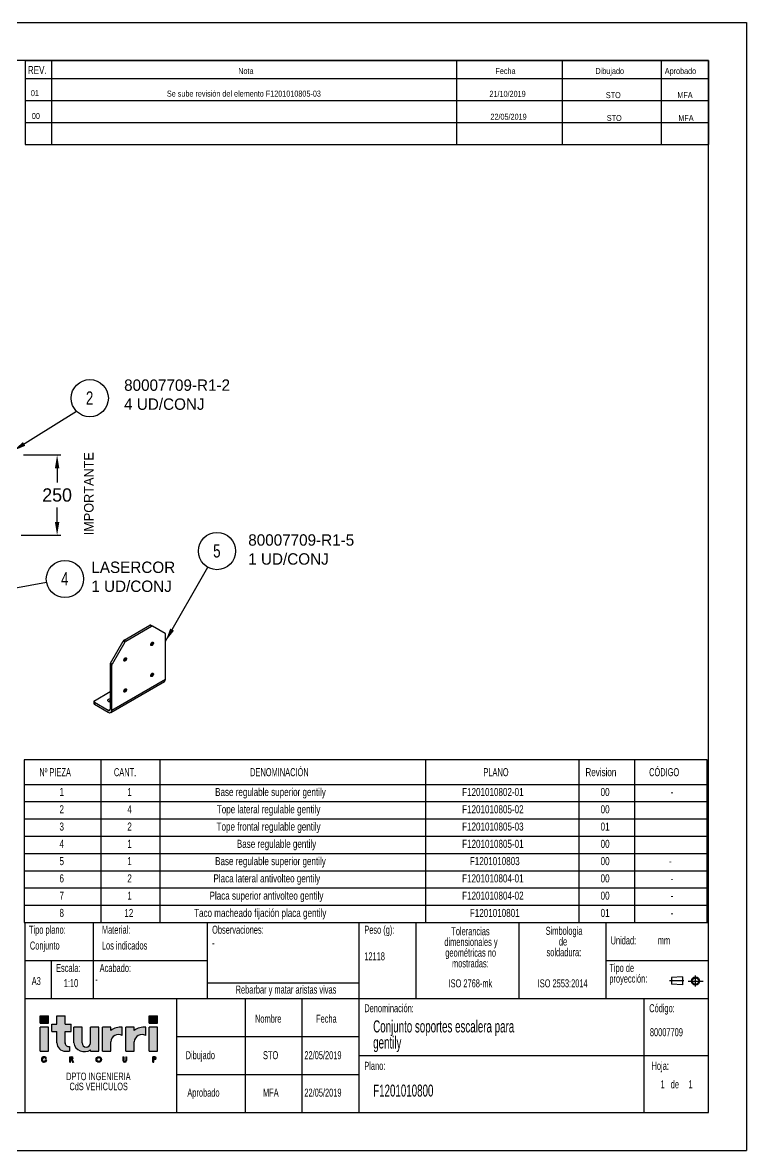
# Model space of a CAD drawing. Extents: x 0 to 4200, y 0 to 2970.
# Drawn here: x 2294 to 4200, y 0 to 2970 of the extents above; entities that cross this region are included whole.
import ezdxf

# ---------------------------------------------------------------- set-up
doc = ezdxf.new("R2010")
doc.units = 0
doc.header["$LTSCALE"] = 10
doc.header["$PDSIZE"] = -1
doc.linetypes.add('CENTERX2', pattern=[20.319999999999997, 12.7, -2.54, 2.54, -2.54])
doc.layers.get('0').update_dxf_attribs({"linetype": 'CONTINUOUS'})
doc.layers.get('Defpoints').update_dxf_attribs({"linetype": 'CONTINUOUS'})
doc.layers.add('FORMATO', color=7, linetype='CONTINUOUS')
doc.layers.add('SLD-0', color=179, linetype='CONTINUOUS')
doc.styles.add('SLDTEXTSTYLE0', font='TXT', dxfattribs={"width": 0.605})
doc.styles.add('SLDTEXTSTYLE1', font='TXT', dxfattribs={"width": 0.75})
doc.dimstyles.new('ISO-25', dxfattribs={"dimtxt": 2.5, "dimasz": 2.5, "dimexe": 1.25, "dimexo": 0.625, "dimtad": 1, "dimdsep": 46, "dimtxsty": 'Standard', "dimcen": 2.5, "dimadec": 0, "dimazin": 0, "dimtfac": 1, "dimtmove": 0, "dimatfit": 3, "dimfxl": 0, "dimarcsym": 0})
doc.dimstyles.new('SLDDIMSTYLE0', dxfattribs={"dimtxt": 0.18, "dimasz": 35, "dimexe": 0, "dimexo": 0.0625, "dimgap": 0, "dimtad": 0, "dimtih": 1, "dimtoh": 1, "dimdec": 0, "dimrnd": 1e-09, "dimzin": 0, "dimdsep": 46, "dimtxsty": 'Standard', "dimsah": 1, "dimcen": 0.09, "dimadec": 0, "dimazin": 0, "dimtfac": 35, "dimtdec": 0, "dimtofl": 0, "dimtmove": 0, "dimatfit": 3, "dimfxl": 0, "dimtolj": 1, "dimtzin": 0, "dimarcsym": 0})

# ---------------------------------------------------------------- blocks, each defined once
blk = doc.blocks.new('SW_NOTE_0')
at = {"color": 0, "linetype": 'Continuous', "char_height": 13.22916666666667, "attachment_point": 2, "style": 'SLDTEXTSTYLE0'}
for s, insert in [('DPTO INGENIERIA', (78.34147135416667, 17.05329197406662)), ('CdS VEHICULOS', (78.79315238445997, -0.5855967016528754))]:
    blk.add_mtext(s, dxfattribs=dict(at, insert=insert))
blk = doc.blocks.new('BLOQUE1')
at = {"linetype": 'Continuous'}
for points in [[(0, 126.4478699286279), (14.70029487472491, 126.4478699286279), (14.70029487472491, 139.3106279440076), (0, 139.3106279440076)], [(190.9757491508031, 126.4478699286279), (205.6760440254594, 126.4478699286279), (205.6760440254594, 139.3106279440076), (190.9757491508031, 139.3106279440076)], [(0, 119.097722491284), (0, 76.83437472650866), (14.70029487479541, 76.83437472650866), (14.70029487479541, 119.097722491284)], [(190.9757491508031, 119.097722491284), (190.9757491508031, 76.83437472650866), (205.6760440255286, 76.83437472650866), (205.6760440255286, 119.097722491284)]]:
    blk.add_hatch(color=7, dxfattribs=at).paths.add_polyline_path(points, flags=0)
h = blk.add_hatch(color=7, dxfattribs=at)
edge = h.paths.add_edge_path(flags=0)
edge.add_line((29.40058974939245, 111.7475750539494), (29.40058974939245, 91.53466960122566))
edge.add_arc((44.1008846240983, 91.53466960121372), 14.70029487470594, 179.9999999999535, 270.0000000000304)
edge.add_line((44.10088462410589, 76.83437472650769), (51.45103206133187, 76.83437472650769))
edge.add_line((51.45103206133187, 76.83437472650769), (51.45103206133113, 85.18336470700856))
edge.add_arc((50.00108756285648, 90.93408292521889), 5.930691281285276, 185.8121672813475, 284.1511960427799, ccw=False)
edge.add_arc((50.00108756285648, 90.93408292521889), 5.930691281285276, 174.1878327174648, 185.8121672813475, ccw=False)
edge.add_line((44.10088462411754, 91.53466960140274), (44.10088462411754, 111.7475750539494))
edge.add_line((44.10088462411754, 111.7475750539494), (54.53823695100224, 111.7475750539494))
edge.add_line((54.53823695100224, 111.7475750539494), (54.53823695100224, 124.6103330693285))
edge.add_line((54.53823695100224, 124.6103330693285), (44.10088462411754, 124.6103330693285))
edge.add_line((44.10088462411754, 124.6103330693285), (44.10088462411754, 139.3106279440193))
edge.add_line((44.10088462411754, 139.3106279440193), (29.40058974939245, 139.3106279440193))
edge.add_line((29.40058974939245, 139.3106279440193), (29.40058974939245, 124.6103330693285))
edge.add_line((29.40058974939245, 124.6103330693285), (20.21290545278553, 124.6103330693285))
edge.add_line((20.21290545278553, 124.6103330693285), (20.21290545278553, 111.7475750539494))
edge.add_line((20.21290545278553, 111.7475750539494), (29.40058974939245, 111.7475750539494))
h = blk.add_hatch(color=7, dxfattribs=at)
edge = h.paths.add_edge_path(flags=0)
edge.add_line((58.80117949876048, 119.097722491284), (58.80117949876048, 91.53466960121399))
edge.add_arc((77.44437114683755, 95.18351133259141), 18.99691134915276, 191.0739343382657, 304.490591546001)
edge.add_line((88.20176924825488, 79.52589251952826), (88.20176924825488, 76.83437472646213))
edge.add_line((88.20176924825488, 76.83437472646213), (102.9020641229855, 76.83437472646213))
edge.add_line((102.9020641229855, 76.83437472646213), (102.9020641229855, 119.097722491284))
edge.add_line((102.9020641229855, 119.097722491284), (88.20176924827986, 119.097722491284))
edge.add_line((88.20176924827986, 119.097722491284), (88.20176924827986, 91.53466960121399))
edge.add_arc((80.85162181091732, 91.53466960121399), 7.350147437362545, 180, 360, ccw=False)
edge.add_line((73.50147437355477, 91.53466960121399), (73.50147437355477, 119.097722491284))
edge.add_line((73.50147437355477, 119.097722491284), (58.80117949876048, 119.097722491284))
h = blk.add_hatch(color=7, dxfattribs=at)
edge = h.paths.add_edge_path(flags=0)
edge.add_arc((137.2799876440441, 92.86820956505363), 13.40148664346774, 59.34960505052152, 176.8199676444252, ccw=False)
edge.add_line((144.1120426332054, 104.3974276166007), (144.1120426332054, 119.0977224912908))
edge.add_arc((141.6577858448898, 88.59929800427811), 30.59701411205041, 85.39923131649584, 125.479007213571)
edge.add_line((123.8991371804347, 113.5153103293968), (123.8991371804347, 119.097722491284))
edge.add_line((123.8991371804347, 119.097722491284), (109.1988423057836, 119.097722491284))
edge.add_line((109.1988423057836, 119.097722491284), (109.1988423057836, 76.83437472650866))
edge.add_line((109.1988423057836, 76.83437472650866), (123.8991371805083, 76.83437472650866))
edge.add_line((123.8991371805083, 76.83437472650866), (123.8991371805083, 93.61163752224928))
h = blk.add_hatch(color=7, dxfattribs=at)
edge = h.paths.add_edge_path(flags=0)
edge.add_arc((178.4899661542501, 92.86820956505363), 13.401486643468, 59.34960505051532, 176.8199676444252, ccw=False)
edge.add_line((185.3220211434129, 104.3974276166004), (185.3220211434148, 119.0977224912882))
edge.add_arc((182.867764355098, 88.59929800427534), 30.59701411205075, 85.39923131649377, 125.4790072135722)
edge.add_line((165.1091156906422, 113.5153103293939), (165.1091156906411, 119.097722491284))
edge.add_line((165.1091156906411, 119.097722491284), (150.4088208159907, 119.097722491284))
edge.add_line((150.4088208159907, 119.097722491284), (150.4088208159907, 76.83437472650866))
edge.add_line((150.4088208159907, 76.83437472650866), (165.1091156907144, 76.83437472650866))
edge.add_line((165.1091156907144, 76.83437472650866), (165.1091156907144, 93.61163752224928))
h = blk.add_hatch(color=7, dxfattribs=at)
edge = h.paths.add_edge_path(flags=0)
edge.add_line((8.980430416329344, 64.8839081467262), (10.96827491121425, 64.8839081467262))
edge.add_arc((6.827514619636524, 62.4088781644916), 4.824071849098678, 30.86775549419079, 356.7364169736078)
edge.add_line((11.64376280071322, 62.13424629536295), (8.835695953456346, 62.13424629536294))
edge.add_line((8.835695953456346, 62.13424629536294), (8.835695953456531, 60.59054330396475))
edge.add_line((8.835695953456531, 60.59054330396475), (9.557803647487484, 60.59054330396475))
edge.add_arc((6.827514619636524, 62.4088781644916), 3.280368857401571, 48.98147859615631, 326.33693188446534, ccw=False)
h = blk.add_hatch(color=7, dxfattribs=at)
edge = h.paths.add_edge_path(flags=0)
edge.add_line((58.67260323038803, 57.58480631536072), (55.85666678061188, 62.59715539619082))
edge.add_arc((55.51309271960162, 64.90232100029009), 2.330629013318366, 278.4772606009694, 450.0000000000008)
edge.add_line((55.51309271960162, 67.23295001360847), (51.94775384548119, 67.23295001360847))
edge.add_line((51.94775384548119, 67.23295001360847), (51.94775384548119, 57.58480631536182))
edge.add_line((51.94775384548119, 57.58480631536182), (53.49145683723096, 57.58480631536182))
edge.add_line((53.49145683723096, 57.58480631536182), (53.49145683723096, 62.57169198697289))
edge.add_line((53.49145683723096, 62.57169198697289), (54.1003380859976, 62.57169198697289))
edge.add_line((54.1003380859976, 62.57169198697289), (56.90196919874342, 57.58480631536072))
edge.add_line((56.90196919874342, 57.58480631536072), (58.67260323038803, 57.58480631536072))
edge = h.paths.add_edge_path(flags=0)
edge.add_arc((55.51309271960162, 64.90232100029009), 0.7869260216000068, -90.0000000000008, 89.9999999999992, ccw=False)
edge.add_line((55.51309271960162, 64.1153949786901), (53.49145683723096, 64.1153949786901))
edge.add_line((53.49145683723096, 64.1153949786901), (53.49145683723096, 65.68924702189007))
edge.add_line((53.49145683723096, 65.68924702189007), (55.51309271960162, 65.68924702189013))
h = blk.add_hatch(color=7, dxfattribs=at)
edge = h.paths.add_edge_path(flags=0)
edge.add_arc((102.8650877536282, 62.4088781644916), 4.824071849119556, 0, 360)
edge = h.paths.add_edge_path(flags=0)
edge.add_arc((102.8650877536282, 62.4088781644916), 3.280368857401239, 0, 360)
h = blk.add_hatch(color=7, dxfattribs=at)
edge = h.paths.add_edge_path(flags=0)
edge.add_line((145.278602941172, 67.23295001360847), (145.278602941172, 60.800854214777))
edge.add_arc((148.4946508405967, 60.800854214777), 3.216047899424941, 180, 360.0000000000008)
edge.add_line((151.7106987400219, 60.800854214777), (151.7106987400219, 67.23295001360847))
edge.add_line((151.7106987400219, 67.23295001360847), (150.1669957483076, 67.23295001360847))
edge.add_line((150.1669957483076, 67.23295001360847), (150.1669957483076, 60.800854214777))
edge.add_arc((148.4946508405967, 60.800854214777), 1.67234490771088, 180, 360, ccw=False)
edge.add_line((146.8223059328859, 60.800854214777), (146.8223059328859, 67.23295001360847))
edge.add_line((146.8223059328859, 67.23295001360847), (145.278602941172, 67.23295001360847))
h = blk.add_hatch(color=7, dxfattribs=at)
edge = h.paths.add_edge_path(flags=0)
edge.add_line((199.3736747357303, 62.18079914850698), (201.2275122071157, 62.18079914850698))
edge.add_arc((201.2275122071157, 64.70687458105772), 2.526075432550748, 270.0000000000008, 450.0000000000008)
edge.add_line((201.2275122071157, 67.23295001360847), (197.8299717439806, 67.23295001360847))
edge.add_line((197.8299717439806, 67.23295001360847), (197.8299717439806, 57.58480631536182))
edge.add_line((197.8299717439806, 57.58480631536182), (199.3736747357303, 57.58480631536182))
edge.add_line((199.3736747357303, 57.58480631536182), (199.3736747357303, 62.18079914850698))
edge = h.paths.add_edge_path(flags=0)
edge.add_arc((201.2275122071157, 64.70687458105772), 0.9823724408354606, -90.0000000000008, 89.9999999999992, ccw=False)
edge.add_line((201.2275122071157, 63.72450214022226), (199.3736747357303, 63.72450214022226))
edge.add_line((199.3736747357303, 63.72450214022226), (199.3736747357303, 65.68924702189318))
edge.add_line((199.3736747357303, 65.68924702189318), (201.2275122071157, 65.68924702189318))
at = {"layer": 'SLD-0'}
for p, q in [((0, 139.3106279440076), (14.70029487472491, 139.3106279440076)), ((0, 126.4478699286278), (0, 139.3106279440076)), ((14.70029487472491, 126.4478699286278), (14.70029487472491, 139.3106279440076)), ((29.40058974939236, 124.6103330693285), (29.40058974939236, 139.3106279440193)), ((29.40058974939236, 139.3106279440193), (44.10088462411754, 139.3106279440193)), ((44.10088462411754, 124.6103330693285), (44.10088462411754, 139.3106279440193)), ((190.9757491508032, 139.3106279440076), (205.6760440254593, 139.3106279440076)), ((190.9757491508032, 126.4478699286278), (190.9757491508032, 139.3106279440076)), ((205.6760440254593, 126.4478699286278), (205.6760440254593, 139.3106279440076)), ((0, 126.4478699286278), (14.70029487472491, 126.4478699286278)), ((0, 76.83437472650864), (0, 119.097722491284)), ((14.70029487479541, 119.097722491284), (0, 119.097722491284)), ((14.70029487479541, 76.83437472650864), (14.70029487479541, 119.097722491284)), ((20.21290545278553, 124.6103330693285), (29.40058974939236, 124.6103330693285)), ((20.21290545278553, 111.7475750539494), (20.21290545278553, 124.6103330693285)), ((44.10088462411754, 124.6103330693285), (54.53823695100224, 124.6103330693285)), ((54.53823695100224, 111.7475750539494), (54.53823695100224, 124.6103330693285)), ((58.80117949876057, 91.53466960121398), (58.80117949876057, 119.097722491284)), ((73.50147437355487, 119.097722491284), (58.80117949876057, 119.097722491284)), ((73.50147437355487, 91.53466960121398), (73.50147437355487, 119.097722491284)), ((102.9020641229856, 119.097722491284), (88.20176924827977, 119.097722491284)), ((88.20176924827977, 91.53466960121398), (88.20176924827977, 119.097722491284)), ((102.9020641229856, 76.8343747264621), (102.9020641229856, 119.097722491284)), ((109.1988423057835, 76.83437472650864), (109.1988423057835, 119.097722491284)), ((123.8991371804349, 119.097722491284), (109.1988423057835, 119.097722491284)), ((123.8991371804349, 113.5153103293968), (123.8991371804349, 119.097722491284)), ((144.1120426332054, 104.3974276166007), (144.1120426332054, 119.0977224912908)), ((150.4088208159907, 76.83437472650864), (150.4088208159907, 119.097722491284)), ((165.1091156906412, 119.097722491284), (150.4088208159907, 119.097722491284)), ((165.1091156906424, 113.5153103293939), (165.1091156906412, 119.097722491284)), ((185.3220211434129, 104.3974276166004), (185.3220211434146, 119.0977224912883)), ((190.9757491508032, 126.4478699286278), (205.6760440254593, 126.4478699286278)), ((190.9757491508032, 76.83437472650864), (190.9757491508032, 119.097722491284)), ((205.6760440255287, 119.097722491284), (190.9757491508032, 119.097722491284)), ((205.6760440255287, 76.83437472650864), (205.6760440255287, 119.097722491284)), ((20.21290545278553, 111.7475750539494), (29.40058974939236, 111.7475750539494)), ((29.40058974939236, 91.53466960122564), (29.40058974939236, 111.7475750539494)), ((44.10088462411754, 111.7475750539494), (54.53823695100224, 111.7475750539494)), ((44.10088462411754, 90.33349624915851), (44.10088462411754, 111.7475750539494)), ((88.20176924825485, 76.8343747264621), (88.20176924825485, 79.52589251952824)), ((123.8991371805084, 76.83437472650864), (123.8991371805084, 93.61163752224927)), ((165.1091156907144, 76.83437472650864), (165.1091156907144, 93.61163752224927)), ((8.835695953456362, 62.13424629536292), (11.64376280071322, 62.13424629536294)), ((8.83569595345651, 60.59054330396475), (8.835695953456362, 62.13424629536292)), ((8.83569595345651, 60.59054330396475), (9.557803647487402, 60.59054330396475)), ((8.980430416329344, 64.88390814672617), (10.96827491121416, 64.88390814672617)), ((51.94775384548128, 57.58480631536181), (51.94775384548128, 67.23295001360846)), ((51.94775384548128, 67.23295001360846), (55.51309271960153, 67.23295001360846)), ((53.49145683723106, 64.11539497869009), (53.49145683723106, 65.68924702189005)), ((53.49145683723106, 65.68924702189005), (55.51309271960153, 65.6892470218901)), ((53.49145683723106, 64.11539497869009), (55.51309271960153, 64.11539497869009)), ((53.49145683723106, 62.57169198697288), (54.10033808599751, 62.57169198697288)), ((53.49145683723106, 57.58480631536181), (53.49145683723106, 62.57169198697288)), ((54.10033808599751, 62.57169198697288), (56.90196919874352, 57.5848063153607)), ((55.8566667806118, 62.59715539619084), (58.67260323038803, 57.5848063153607)), ((145.2786029411718, 67.23295001360846), (145.2786029411718, 60.80085421477699)), ((145.2786029411718, 67.23295001360846), (146.822305932886, 67.23295001360846)), ((146.822305932886, 67.23295001360846), (146.822305932886, 60.80085421477699)), ((150.1669957483076, 67.23295001360846), (150.1669957483076, 60.80085421477699)), ((150.1669957483076, 67.23295001360846), (151.7106987400219, 67.23295001360846)), ((151.7106987400219, 67.23295001360846), (151.7106987400219, 60.80085421477699)), ((201.2275122071158, 67.23295001360846), (197.8299717439805, 67.23295001360846)), ((197.8299717439805, 57.58480631536181), (197.8299717439805, 67.23295001360846)), ((197.8299717439805, 57.58480631536181), (197.8299717439805, 67.23295001360846)), ((199.3736747357302, 63.72450214022226), (199.3736747357302, 65.68924702189318)), ((201.2275122071158, 65.68924702189318), (199.3736747357302, 65.68924702189318)), ((201.2275122071158, 63.72450214022226), (199.3736747357302, 63.72450214022226)), ((201.2275122071158, 62.18079914850696), (199.3736747357302, 62.18079914850696)), ((199.3736747357302, 57.58480631536181), (199.3736747357302, 62.18079914850696)), ((51.94775384548128, 57.58480631536181), (53.49145683723106, 57.58480631536181)), ((56.90196919874352, 57.5848063153607), (58.67260323038803, 57.5848063153607)), ((197.8299717439805, 57.58480631536181), (199.3736747357302, 57.58480631536181))]:
    blk.add_line(p, q, dxfattribs=at)
at = {"layer": 'SLD-0', "linetype": 'Continuous'}
for p, q in [((51.45103206133119, 85.18336470700856), (51.45103206133178, 76.83437472650768)), ((0, 76.83437472650864), (14.70029487479541, 76.83437472650864)), ((44.10088462410589, 76.83437472650768), (51.45103206133178, 76.83437472650768)), ((88.20176924825485, 76.8343747264621), (102.9020641229856, 76.8343747264621)), ((109.1988423057835, 76.83437472650864), (123.8991371805084, 76.83437472650864)), ((150.4088208159907, 76.83437472650864), (165.1091156907144, 76.83437472650864)), ((190.9757491508032, 76.83437472650864), (205.6760440255287, 76.83437472650864))]:
    blk.add_line(p, q, dxfattribs=at)
at = {"layer": 'SLD-0'}
for radius in [4.824071849119377, 3.280368857401243]:
    blk.add_circle((102.8650877536283, 62.40887816449159), radius, dxfattribs=at)
at = {"layer": 'SLD-0', "linetype": 'Continuous'}
for centre, radius, start, end in [((141.6577858448898, 88.5992980042781), 30.59701411205039, 85.39923131649584, 125.4790072135708), ((182.8677643550979, 88.59929800427533), 30.59701411205069, 85.39923131649392, 125.4790072135719), ((137.2799876440442, 92.86820956505362), 13.4014866434678, 59.34960505052263, 176.819967644426), ((178.4899661542502, 92.86820956505362), 13.40148664346813, 59.34960505051679, 176.819967644426)]:
    blk.add_arc(centre, radius, start, end, dxfattribs=at)
at = {"layer": 'SLD-0'}
for centre, radius, start, end in [((44.10088462409839, 91.53466960121371), 14.70029487470603, 179.9999999999535, 270.00000000003), ((50.00108756285653, 90.93408292521887), 5.93069128128525, 174.1878327193011, 284.1511960427808), ((77.4443711468375, 95.18351133259141), 18.99691134915271, 191.0739343382658, 304.4905915460011), ((80.85162181091732, 91.53466960121398), 7.350147437362452, 180, 0), ((6.827514619636432, 62.40887816449159), 4.824071849098744, 30.86775549419064, 356.736416973608), ((6.827514619636432, 62.40887816449159), 3.280368857401642, 48.98147859615578, 326.3369318844665), ((55.51309271960153, 64.9023210002901), 2.330629013318375, 278.4772606009695, 90), ((55.51309271960153, 64.9023210002901), 0.78692602160001, 270.0000000000008, 90), ((148.4946508405968, 60.80085421477699), 3.216047899425035, 180, 0), ((148.4946508405968, 60.80085421477699), 1.672344907710794, 180, 0), ((201.2275122071158, 64.70687458105772), 2.526075432550755, 270.0000000000008, 90), ((201.2275122071158, 64.70687458105772), 0.9823724408354622, 270.0000000000008, 90)]:
    blk.add_arc(centre, radius, start, end, dxfattribs=at)
at = {"color": 7, "linetype": 'Continuous'}
blk.add_blockref('SW_NOTE_0', (23.82122719194912, 22.3579340776377), dxfattribs=at)
blk = doc.blocks.new('BLOQUE3')
at = {"color": 7, "linetype": 'CENTERX2'}
for p, q in [((4005.19398462205, 1288.462117601373), (4005.19398462205, 1311.946334330045)), ((3979.244070823637, 1300.557827748207), (3947.991339200892, 1300.557827748207)), ((3988.803781108229, 1300.204225965709), (4021.584188135871, 1300.204225965709))]:
    blk.add_line(p, q, dxfattribs=at)
at = {"color": 7, "linetype": 'Continuous'}
for p, q in [((3976.843186529448, 1309.474037303248), (3952.324701148584, 1307.69079539224)), ((3952.324701148584, 1307.69079539224), (3952.324701148584, 1293.424860104174)), ((3976.843186529448, 1291.641618193166), (3952.324701148584, 1293.424860104174)), ((3976.843186529448, 1309.474037303248), (3976.843186529448, 1291.641618193166))]:
    blk.add_line(p, q, dxfattribs=at)
for radius in [8.916209555040622, 7.132967644032036]:
    blk.add_circle((4005.19398462205, 1300.204225965709), radius, dxfattribs=at)
blk = doc.blocks.new('SW_NOTE_1')
at = {"layer": 'SLD-0', "color": 0, "char_height": 21.16666666666666, "attachment_point": 2, "style": 'SLDTEXTSTYLE0'}
for s, insert in [('dimensionales y', (75.43318599959214, -0.9369547226446145)), ('Tolerancias', (74.0833333333335, 27.28526715850658)), ('geométricas no', (74.62719515462734, -29.15917660379581)), ('mostradas:', (73.78690044830216, -57.38139848494701))]:
    blk.add_mtext(s, dxfattribs=dict(at, insert=insert))
blk = doc.blocks.new('SW_NOTE_2')
at = {"layer": 'SLD-0', "color": 0, "char_height": 21.16666666666666, "attachment_point": 1, "style": 'SLDTEXTSTYLE0'}
for s, insert in [('Tipo de', (0, 27.28526715850658)), ('proyección:', (0, -0.9369547226446145))]:
    blk.add_mtext(s, dxfattribs=dict(at, insert=insert))
blk = doc.blocks.new('SW_NOTE_3')
at = {"layer": 'SLD-0', "color": 0, "char_height": 21.16666666666666, "attachment_point": 2, "style": 'SLDTEXTSTYLE0'}
for s, insert in [('Simbologia', (71.1067708333335, 27.28526715850658)), ('de', (68.42418709397336, -0.9369547226446145)), ('soldadura:', (70.64129990587642, -29.15917660379581))]:
    blk.add_mtext(s, dxfattribs=dict(at, insert=insert))
blk = doc.blocks.new('SW_NOTE_5')
at = {"layer": 'SLD-0', "color": 0, "char_height": 31.74999999999999, "attachment_point": 1, "style": 'SLDTEXTSTYLE0'}
for s, insert in [('Conjunto soportes escalera para', (0, 40.92790073775991)), ('gentily', (0, -1.405432083966922))]:
    blk.add_mtext(s, dxfattribs=dict(at, insert=insert))
blk = doc.blocks.new('SW_TABLEANNOTATION_0')
at = {"layer": 'FORMATO', "color": 0}
for p, q in [((0, 0), (0, -428.0982095183592)), ((1798.506161280279, 0), (0, 0)), ((202.0601357199114, 0), (202.0601357199114, -64.19367021881602)), ((357.192819604536, 0), (357.192819604536, -64.19367021881602)), ((1057.110965706876, 0), (1057.110965706876, -64.19367021881602)), ((1460.104753332426, 0), (1460.104753332426, -64.19367021881602)), ((1606.676968142305, 0), (1606.676968142305, -64.19367021881602)), ((1798.506161280279, -428.0982095183592), (1798.506161280279, 0)), ((0, -64.19367021881602), (1798.506161280279, -64.19367021881602)), ((202.0601357199114, -64.19367021881617), (202.0601357199114, -428.0982095183594)), ((357.192819604536, -64.19367021881617), (357.192819604536, -428.0982095183594)), ((1057.110965706876, -64.19367021881617), (1057.110965706876, -428.0982095183594)), ((1460.104753332426, -64.19367021881617), (1460.104753332426, -428.0982095183594)), ((1606.676968142305, -64.19367021881617), (1606.676968142305, -428.0982095183594)), ((0, -109.6817376312591), (1798.506161280279, -109.6817376312591)), ((0, -155.169805043702), (1798.506161280279, -155.169805043702)), ((0, -200.6578724561449), (1798.506161280279, -200.6578724561449)), ((0, -246.1459398685878), (1798.506161280279, -246.1459398685878)), ((0, -291.6340072810307), (1798.506161280279, -291.6340072810307)), ((0, -337.1220746934736), (1798.506161280279, -337.1220746934736)), ((0, -382.6101421059165), (1798.506161280279, -382.6101421059165)), ((0, -428.0982095183592), (1798.506161280279, -428.0982095183592))]:
    blk.add_line(p, q, dxfattribs=at)
at = {"layer": 'FORMATO', "color": 0, "char_height": 21.16666666666666, "attachment_point": 1}
for s, insert, style in [('Nº PIEZA', (40.21510420627206, -21.52824140015913), 'SLDTEXTSTYLE0'), ('CANT.', (236.5091900934757, -21.52824140015913), 'SLDTEXTSTYLE0'), ('DENOMINACIÓN', (595.0469459082835, -21.52824140015913), 'SLDTEXTSTYLE0'), ('PLANO', (1209.218971227636, -21.52824140015913), 'SLDTEXTSTYLE0'), ('Revision', (1477.769561776024, -21.52824198223574), 'SLDTEXTSTYLE1'), ('CÓDIGO', (1645.363170858581, -21.52824140015913), 'SLDTEXTSTYLE0'), ('1', (93.21016023661255, -73.76354887125972), 'SLDTEXTSTYLE1'), ('1', (271.8065700388805, -73.76354887125972), 'SLDTEXTSTYLE1'), ('Base regulable superior gentily', (502.8739467199794, -73.76354887125972), 'SLDTEXTSTYLE1'), ('F1201010802-01', (1153.244905901482, -73.76354887125972), 'SLDTEXTSTYLE1'), ('00', (1517.751045490679, -73.76354887125972), 'SLDTEXTSTYLE1'), ('-', (1701.944805516969, -73.76354887125972), 'SLDTEXTSTYLE1'), ('Tope lateral regulable gentily', (507.440458112573, -119.2516162837026), 'SLDTEXTSTYLE1'), ('2', (93.21016023661255, -119.2516162837026), 'SLDTEXTSTYLE1'), ('4', (271.8065700388805, -119.2516162837026), 'SLDTEXTSTYLE1'), ('F1201010805-02', (1153.244905901482, -119.2516162837026), 'SLDTEXTSTYLE1'), ('00', (1517.751045490679, -119.2516162837026), 'SLDTEXTSTYLE1'), ('3', (93.21016023661255, -164.7396836961455), 'SLDTEXTSTYLE1'), ('2', (271.8065700388805, -164.7396836961455), 'SLDTEXTSTYLE1'), ('Tope frontal regulable gentily', (506.8133054908269, -164.7396836961455), 'SLDTEXTSTYLE1'), ('F1201010805-03', (1153.244905901482, -164.7396836961455), 'SLDTEXTSTYLE1'), ('01', (1517.751045490679, -164.7396836961455), 'SLDTEXTSTYLE1'), ('4', (93.21016023661255, -210.2277511085884), 'SLDTEXTSTYLE1'), ('1', (271.8065700388805, -210.2277511085884), 'SLDTEXTSTYLE1'), ('Base regulable gentily', (560.1807393070213, -210.2277511085884), 'SLDTEXTSTYLE1'), ('F1201010805-01', (1153.244905901482, -210.2277511085884), 'SLDTEXTSTYLE1'), ('00', (1517.751045490679, -210.2277511085884), 'SLDTEXTSTYLE1'), ('5', (93.21016023661255, -255.7158185210313), 'SLDTEXTSTYLE1'), ('1', (271.8065700388805, -255.7158185210313), 'SLDTEXTSTYLE1'), ('Base regulable superior gentily', (502.8739467199794, -255.7158185210313), 'SLDTEXTSTYLE1'), ('F1201010803', (1173.568823171188, -255.7158185210313), 'SLDTEXTSTYLE1'), ('00', (1517.751045490679, -255.7158185210313), 'SLDTEXTSTYLE1'), ('-', (1697.907459777888, -255.7158185210313), 'SLDTEXTSTYLE1'), ('6', (93.21016023661255, -301.2038859334742), 'SLDTEXTSTYLE1'), ('2', (271.8065700388805, -301.2038859334742), 'SLDTEXTSTYLE1'), ('Placa lateral antivolteo gentily', (498.5622345145696, -301.2038859334742), 'SLDTEXTSTYLE1'), ('F1201010804-01', (1153.244905901482, -301.2038859334742), 'SLDTEXTSTYLE1'), ('00', (1517.751045490679, -301.2038859334742), 'SLDTEXTSTYLE1'), ('-', (1701.944805516969, -301.2038859334742), 'SLDTEXTSTYLE1'), ('7', (93.21016023661255, -346.6919533459172), 'SLDTEXTSTYLE1'), ('1', (271.8065700388805, -346.6919533459172), 'SLDTEXTSTYLE1'), ('Placa superior antivolteo gentily', (488.2924846049302, -346.6919533459172), 'SLDTEXTSTYLE1'), ('F1201010804-02', (1153.244905901482, -346.6919533459172), 'SLDTEXTSTYLE1'), ('00', (1517.751045490679, -346.6919533459172), 'SLDTEXTSTYLE1'), ('-', (1701.944805516969, -346.6919533459172), 'SLDTEXTSTYLE1'), ('8', (93.21016023661255, -392.1800207583601), 'SLDTEXTSTYLE1'), ('12', (263.9866624155374, -392.1800207583601), 'SLDTEXTSTYLE1'), ('Taco macheado fijación placa gentily', (447.5858144398681, -392.1800207583601), 'SLDTEXTSTYLE1'), ('F1201010801', (1173.568823171188, -392.1800207583601), 'SLDTEXTSTYLE1'), ('01', (1517.751045490679, -392.1800207583601), 'SLDTEXTSTYLE1'), ('-', (1701.944805516969, -392.1800207583601), 'SLDTEXTSTYLE1')]:
    blk.add_mtext(s, dxfattribs=dict(at, insert=insert, style=style))
blk = doc.blocks.new('SW_NOTE_6')
at = {"layer": 'FORMATO', "color": 0}
blk.add_circle((34.98608615308984, 34.27959360531418), 48.98077951663389, dxfattribs=at)
at = {"layer": 'FORMATO', "color": 0, "insert": (34.6336551854759, 52.30171644046683), "char_height": 35, "attachment_point": 2, "style": 'SLDTEXTSTYLE1'}
blk.add_mtext('2', dxfattribs=at)
blk = doc.blocks.new('SW_NOTE_7')
at = {"layer": 'FORMATO', "color": 0}
blk.add_circle((24.28190384401119, 42.53828755094391), 48.98077951663341, dxfattribs=at)
at = {"layer": 'FORMATO', "color": 0, "insert": (23.92947287639724, 60.56041038609655), "char_height": 35, "attachment_point": 2, "style": 'SLDTEXTSTYLE1'}
blk.add_mtext('5', dxfattribs=at)
blk = doc.blocks.new('SW_NOTE_8')
at = {"layer": 'FORMATO', "color": 0}
blk.add_circle((48.21138336441544, 8.647501150413628), 48.98077951663341, dxfattribs=at)
at = {"layer": 'FORMATO', "color": 0, "insert": (47.85895239680149, 26.66962398556627), "char_height": 35, "attachment_point": 2, "style": 'SLDTEXTSTYLE1'}
blk.add_mtext('4', dxfattribs=at)
blk = doc.blocks.new('*D20')
at = {"color": 0, "lineweight": -2}
for p, q in [((2296.938979398196, 1831.573752233182), (2395.360185743005, 1831.573752233182)), ((2385.360185743005, 1796.573752233182), (2385.360185743005, 1758.470275348039)), ((2385.360185743005, 1654.886798462896), (2385.360185743005, 1692.990275348039)), ((2290.928585919452, 1619.886798462896), (2395.360185743005, 1619.886798462896))]:
    blk.add_line(p, q, dxfattribs=at)
at = {"color": 0}
for points in [[(2379.526852409671, 1796.573752233182), (2391.193519076338, 1796.573752233182), (2385.360185743005, 1831.573752233182)], [(2379.526852409671, 1654.886798462896), (2391.193519076338, 1654.886798462896), (2385.360185743005, 1619.886798462896)]]:
    blk.add_solid(points, dxfattribs=at)
at = {"layer": 'Defpoints', "color": 0}
for p in [(2286.938979398196, 1831.573752233182), (2280.928585919452, 1619.886798462896), (2385.360185743005, 1619.886798462896)]:
    blk.add_point(p, dxfattribs=at)
at = {"color": 0, "insert": (2385.360185743005, 1725.730275348038), "char_height": 35, "attachment_point": 5}
blk.add_mtext('250', dxfattribs=at)

msp = doc.modelspace()

# ---------------------------------------------------------------- linework, layer by layer
at = {"color": 7, "linetype": 'Continuous'}
for p, q in [((-5.290906601729262e-13, 2970), (4200, 2970)), ((4200, 2970), (4200, 0)), ((4100.000000000001, 2870), (199.9999999999995, 2869.999999999999)), ((4100.000000000001, 100.0000000000001), (4100.000000000001, 2870)), ((2561.94404443081, 1343.651544518576), (2629.725791586144, 1382.781114255039)), ((2566.18671478931, 1341.202303054184), (2633.968461944645, 1380.331872790648)), ((2633.968461944645, 1380.331872790648), (2629.725791586144, 1382.781114255039)), ((2632.225789857485, 1383.028544184971), (2636.468460215985, 1380.579302720579)), ((2669.752730008103, 1361.358453388605), (2636.468460215985, 1380.579302720579)), ((2526.159776367352, 1283.362488638515), (2559.44404615947, 1341.012537883948)), ((2563.68671651797, 1338.563296419556), (2530.402446725852, 1280.913247174122)), ((2563.68671651797, 1338.563296419556), (2559.44404615947, 1341.012537883948)), ((2561.94404443081, 1343.651544518576), (2566.18671478931, 1341.202303054184)), ((2670.788267539304, 1241.137221860774), (2670.788267539304, 1359.06934466726)), ((2529.366909194652, 1277.428532268447), (2525.124238836151, 1279.877773732838)), ((2525.124238836151, 1279.877773732838), (2525.124238836151, 1161.945650926352)), ((2526.159776367352, 1283.362488638515), (2530.402446725852, 1280.913247174122)), ((2529.366909194652, 1159.49640946196), (2529.366909194652, 1277.428532268447)), ((2526.570381502257, 1153.31553053457), (2667.991739846909, 1234.956342933383)), ((2529.366909194652, 1159.49640946196), (2670.788267539304, 1241.137221860774)), ((2483.404933224907, 1183.987673745161), (2525.124233567795, 1208.071713189916)), ((2481.94048302148, 1181.946646288001), (2481.94048302148, 1177.047403655489)), ((2483.404927956552, 1179.905634037627), (2483.404927956552, 1175.006391405116)), ((2519.820985181722, 1158.883091678932), (2483.404927956552, 1179.905634037627)), ((2483.404927956552, 1175.006391405116), (2519.820985181722, 1153.983849046421)), ((2300, 600.0000000000001), (4100, 600.0000000000001)), ((2300, 600.0000000000001), (2300, 100.0000000000001)), ((200.0000000000002, 100.0000000000001), (4100.000000000001, 100.0000000000001)), ((75.30618371675735, 7.806255641895632e-14), (4200, 0))]:
    msp.add_line(p, q, dxfattribs=at)
at = {"color": 8, "linetype": 'Continuous'}
msp.add_line((2519.820985181722, 1158.883091678932), (2525.124286251355, 1161.944622219922), dxfattribs=at)
at = {"color": 7, "linetype": 'Continuous', "flags": 128}
for points in [[(2631.897394784778, 1331.776905441729), (2632.028500459605, 1332.95408209063), (2632.412097367149, 1334.195351194775), (2633.019736384665, 1335.408608158253), (2633.806351994382, 1336.503885324115), (2634.71360242125, 1337.399976813676), (2635.67420022162, 1338.030394065519), (2636.616906684797, 1338.348390505643), (2637.471800189101, 1338.33039226168), (2638.175481337661, 1337.977713278767), (2638.675759161129, 1337.316510772973), (2638.935531261926, 1336.395863937953), (2638.935531261926, 1335.284006353982), (2638.675759161129, 1334.063408700684), (2638.175481337661, 1332.824622049468), (2637.471800189101, 1331.659490105975), (2636.616906684797, 1330.654452831659), (2635.67420022162, 1329.884023557191), (2634.71360242125, 1329.405358196214), (2633.806351994382, 1329.253936304532), (2633.019736384665, 1329.441030753959), (2632.412097367149, 1329.952722641045), (2632.028500459605, 1330.75107584814), (2631.897394784778, 1331.776905441729)], [(2634.516257705631, 1337.231778950818), (2635.01381705737, 1337.204802751372), (2635.495252605376, 1336.87287484087), (2635.753402052505, 1336.25241023793), (2635.753402052505, 1335.427192410615), (2635.495252605376, 1334.508674800257), (2635.01381705737, 1333.620917572518), (2634.374117459028, 1332.883806163751), (2633.662549581441, 1332.396883143334), (2632.975210873391, 1332.225918013309), (2632.404932402902, 1332.394009488457), (2632.02873490145, 1332.878432273273), (2632.018185018432, 1332.904536912405)], [(2561.186715612452, 1290.956499242322), (2561.317821287279, 1292.133675891223), (2561.701420829001, 1293.374946516047), (2562.309059846516, 1294.588203479524), (2563.095672822055, 1295.683479124708), (2564.002923248923, 1296.579570614269), (2564.963523683472, 1297.209989386791), (2565.906227512471, 1297.527984306236), (2566.761121016775, 1297.509986062273), (2567.464802165335, 1297.15730707936), (2567.965079988804, 1296.496104573566), (2568.224852089601, 1295.575457738546), (2568.224852089601, 1294.463600154575), (2567.965079988804, 1293.243002501277), (2567.464802165335, 1292.004215850061), (2566.761121016775, 1290.839083906569), (2565.906227512471, 1289.834046632252), (2564.963523683472, 1289.063618878463), (2564.002923248923, 1288.584951996807), (2563.095672822055, 1288.433530105125), (2562.309059846516, 1288.62062607523), (2561.701420829001, 1289.132317962317), (2561.317821287279, 1289.930669648733), (2561.186715612452, 1290.956499242322)], [(2563.805578533305, 1296.411372751412), (2564.303140519222, 1296.384398072643), (2564.78457343305, 1296.052468641463), (2565.042722880179, 1295.432004038524), (2565.042722880179, 1294.606786211208), (2564.78457343305, 1293.68826860085), (2564.303140519222, 1292.800512893789), (2563.66344092088, 1292.063401485023), (2562.951870409115, 1291.576476943928), (2562.264531701065, 1291.405511813902), (2561.694255864754, 1291.573604809729), (2561.318058363302, 1292.058027594545), (2561.307505846106, 1292.084130712998)], [(2631.897394784778, 1250.12281695271), (2632.028500459605, 1251.300005769017), (2632.412097367149, 1252.541262705756), (2633.019736384665, 1253.754519669234), (2633.806351994382, 1254.849809002503), (2634.71360242125, 1255.745888324658), (2635.67420022162, 1256.3763055765), (2636.616906684797, 1256.69431418403), (2637.471800189101, 1256.676303772661), (2638.175481337661, 1256.323624789748), (2638.675759161129, 1255.662434451361), (2638.935531261926, 1254.741775448935), (2638.935531261926, 1253.629917864963), (2638.675759161129, 1252.409332379071), (2638.175481337661, 1251.17053356045), (2637.471800189101, 1250.005413784363), (2636.616906684797, 1249.00036434264), (2635.67420022162, 1248.229935068172), (2634.71360242125, 1247.751269707195), (2633.806351994382, 1247.59985998292), (2633.019736384665, 1247.78694226494), (2632.412097367149, 1248.298646319432), (2632.028500459605, 1249.096999526527), (2631.897394784778, 1250.12281695271)], [(2634.516257705631, 1255.577702629206), (2635.01381705737, 1255.550714262353), (2635.495252605376, 1255.218798519257), (2635.753402052505, 1254.598333916318), (2635.753402052505, 1253.773116089002), (2635.495252605376, 1252.854598478644), (2635.01381705737, 1251.966841250905), (2634.374117459028, 1251.229717674732), (2633.662549581441, 1250.742794654316), (2632.975210873391, 1250.57182952429), (2632.404932402902, 1250.739920999438), (2632.02873490145, 1251.224355951661), (2632.018185018432, 1251.250448423386)], [(2520.881621161211, 1181.946634122572), (2519.865539668954, 1182.676362166807), (2519.144991878456, 1183.515092453755), (2518.753605706472, 1184.423649261084), (2518.709672885255, 1185.359550911165), (2519.015263878739, 1186.279029232266), (2519.65616993062, 1187.139039895672), (2520.602308727773, 1187.899443068813), (2521.809444518508, 1188.524677682412), (2523.221248039789, 1188.985437218309), (2524.77155664199, 1189.260266422007), (2525.124233567795, 1189.294325060819)], [(2561.186715612452, 1209.302410753303), (2561.317821287279, 1210.47959956961), (2561.701420829001, 1211.720858027028), (2562.309059846516, 1212.934114990506), (2563.095672822055, 1214.029402803096), (2564.002923248923, 1214.92548212525), (2564.963523683472, 1215.555900897772), (2565.906227512471, 1215.873907984623), (2566.761121016775, 1215.855897573254), (2567.464802165335, 1215.503218590341), (2567.965079988804, 1214.842028251954), (2568.224852089601, 1213.921369249528), (2568.224852089601, 1212.809511665556), (2567.965079988804, 1211.588926179664), (2567.464802165335, 1210.350127361042), (2566.761121016775, 1209.185007584956), (2565.906227512471, 1208.179958143234), (2564.963523683472, 1207.409530389444), (2564.002923248923, 1206.930863507788), (2563.095672822055, 1206.779453783513), (2562.309059846516, 1206.966537586212), (2561.701420829001, 1207.478241640704), (2561.317821287279, 1208.276593327121), (2561.186715612452, 1209.302410753303)], [(2563.805581167483, 1214.757297950478), (2564.303140519222, 1214.730309583625), (2564.78457343305, 1214.39839231985), (2565.042722880179, 1213.777927716911), (2565.042722880179, 1212.952709889595), (2564.78457343305, 1212.034192279237), (2564.303140519222, 1211.146436572177), (2563.66344092088, 1210.409312996004), (2562.951870409115, 1209.922388454909), (2562.264531701065, 1209.751423324883), (2561.694255864754, 1209.91951632071), (2561.318058363302, 1210.403951272932), (2561.307508480284, 1210.430043744658)], [(2519.820985181722, 1153.983849046421), (2521.478620733656, 1153.194388590926), (2523.08584865477, 1152.763874057581), (2524.593947188187, 1152.705319999368), (2525.956976269029, 1153.020583718747), (2527.133547692059, 1153.700061248594), (2528.088005223437, 1154.723052485127), (2528.791183243993, 1156.058576475309), (2529.221924035774, 1157.665931259908), (2529.366909194652, 1159.49640946196)], [(2522.361196814898, 1181.283472862898), (2522.009038822165, 1181.898277141915), (2521.96169210622, 1182.629093992034), (2522.289541904074, 1183.335534364046), (2522.963533232035, 1183.954791190032), (2523.923764881659, 1184.431846317906), (2525.084957973339, 1184.724281938542), (2525.124283617177, 1184.730244519369)]]:
    msp.add_lwpolyline(points, dxfattribs=at)
at = {"color": 7, "linetype": 'Continuous'}
for centre, radius, start, end in [((2631.190372922991, 1380.736719920741), 2.514865142776279, 65.68715515446975, 125.6173900890835), ((2635.433043281491, 1378.28747845635), 2.514865142775299, 65.68715515444859, 125.6173900890792), ((2565.761722179011, 1337.531301679371), 7.213323491979223, 121.9550404639709, 151.1438672073425), ((2570.004392537519, 1335.082060214974), 7.21332349198883, 121.9550404639999, 151.1438672073359), ((2668.284919459168, 1359.315670873803), 2.515437975850145, 354.3802603067014, 54.30143535301713), ((2532.334207652008, 1279.631439282342), 7.21417569699665, 148.8565152786447, 178.0432042323186), ((2536.576878010506, 1277.182197817953), 7.214175696993801, 148.8565152786561, 178.0432042323359), ((2664.038738386379, 1240.46795288034), 6.782629634171933, 305.6486043415524, 5.662816785605611), ((2484.442867252024, 1177.297004766367), 2.51480169234616, 185.6961450480126, 245.6234252110722), ((2484.179622934763, 1181.946652891562), 2.183096486961196, 110.7847546021404, 249.2150975038765), ((2521.891198142771, 1161.421171485553), 3.275306216046369, 230.7972130733238, 9.214524484777911), ((2525.79410578514, 1191.004168389354), 10.30395225989831, 241.5261695054184, 266.2727978229318), ((2525.66059624273, 1177.746611872462), 4.768393990676471, 96.45785721619748, 133.0412149871211)]:
    msp.add_arc(centre, radius, start, end, dxfattribs=at)
at = {"layer": 'FORMATO'}
for p, q in [((2300.914671929479, 2870), (4100.000000000001, 2870)), ((2300.914671929479, 2870), (2300.914671929479, 2648.655853467977)), ((2370.335660043679, 2870), (2370.335660043679, 2648.655853467977)), ((3436.570513559603, 2870), (3436.570513559603, 2648.655853467977)), ((3714.622379385964, 2870), (3714.622379385964, 2648.655853467977)), ((3975.127428976198, 2870), (3975.127428976198, 2648.655853467977)), ((4100.000000000001, 2870), (4100.000000000001, 2648.655853467977)), ((2300.914671929479, 2822.655853467977), (4100.000000000001, 2822.655853467977)), ((2300.914671929479, 2764.655853467977), (4100.000000000001, 2764.655853467977)), ((2300.914671929479, 2706.655853467976), (4100.000000000001, 2706.655853467976)), ((2300.914671929479, 2648.655853467977), (4100.000000000001, 2648.655853467977))]:
    msp.add_line(p, q, dxfattribs=at)
at = {"layer": 'SLD-0'}
for p, q in [((2480, 600.0000000000001), (2480, 400.0000000000001)), ((2780.000000000001, 600.0000000000001), (2780.000000000001, 400.0000000000001)), ((3180.000000000001, 600.0000000000001), (3180.000000000001, 400.0000000000001)), ((3330.000000000002, 600.0000000000001), (3330.000000000002, 400.0000000000001)), ((3600.817104490968, 600.0000000000001), (3600.817104490968, 400.0000000000001)), ((3830.000000000001, 600.0000000000001), (3830.000000000001, 400.0000000000001)), ((2300, 500.0000000000002), (2480, 500.0000000000002)), ((2370, 500), (2370, 400.0000000000001)), ((2480, 500.0000000000002), (2780, 500)), ((3830.000000000001, 500.0000000000002), (4100, 500.0000000000002)), ((2780.000000000001, 441.579282558583), (3180.000000000001, 441.579282558583)), ((2300, 400.0000000000001), (4100, 400.0000000000001)), ((2700, 400.0000000000001), (2700, 100.0000000000001)), ((2880, 400.0000000000001), (2880, 100.0000000000001)), ((3030, 400.0000000000001), (3030, 100.0000000000001)), ((3180.000000000001, 400.0000000000001), (3180.000000000001, 100.0000000000001)), ((3930.000000000001, 400.0000000000001), (3930.000000000001, 100.0000000000001)), ((2700, 300.0000000000002), (3180, 300.0000000000002)), ((3180.000000000001, 250.0000000000001), (3930.000000000001, 250.0000000000001)), ((3930.000000000001, 250.0000000000001), (4100.000000000001, 250.0000000000001)), ((2700, 200.0000000000001), (3180, 200.0000000000001))]:
    msp.add_line(p, q, dxfattribs=at)

# ---------------------------------------------------------------- block references
at = {"color": 7, "linetype": 'Continuous'}
for name, p, xscale, yscale, zscale in [('BLOQUE3', (-740.1075555773451, -1114.075521898083), 1.2, 1.2, 1.2), ('BLOQUE1', (2340.819222518985, 145.8121273999516), 1.5, 1.5, 1.5)]:
    msp.add_blockref(name, p, dxfattribs=dict(at, xscale=xscale, yscale=yscale, zscale=zscale))
at = {"layer": 'FORMATO', "color": 7}
for name, p in [('SW_NOTE_6', (2436.352548307796, 1946.527900304342)), ('SW_NOTE_7', (2781.919115937975, 1535.746270578895)), ('SW_NOTE_8', (2357.760278619406, 1496.242561566582))]:
    msp.add_blockref(name, p, dxfattribs=at)
at = {"layer": 'FORMATO'}
msp.add_blockref('SW_TABLEANNOTATION_0', (2298.398981260812, 1028.20743816262), dxfattribs=at)
at = {"layer": 'SLD-0'}
for name, p in [('SW_NOTE_1', (3399.454213939081, 560.5597640302371)), ('SW_NOTE_3', (3648.731215524724, 561.6554268830864)), ('SW_NOTE_2', (3839.139954457787, 463.9094542051798)), ('SW_NOTE_5', (3217.389697566954, 301.574387711312))]:
    msp.add_blockref(name, p, dxfattribs=at)

# ---------------------------------------------------------------- texts
at = {"char_height": 30, "attachment_point": 1}
for s, insert, width in [('80007709-R1-2\\P4 UD/CONJ\\P', (2561.78948074306, 2030.258738663641), 367.5), ('80007709-R1-5\\P1 UD/CONJ\\P', (2888.612287361162, 1622.484766981872), 367.5), ('LASERCOR\\P1 UD/CONJ\\P', (2475.531999015611, 1550.657636170001), 262.5)]:
    msp.add_mtext(s, dxfattribs=dict(at, insert=insert, width=width))
at = {"insert": (2456.306468434914, 1619.75900035934), "char_height": 25, "width": 56.35000000000002, "attachment_point": 1, "rotation": 90}
msp.add_mtext('IMPORTANTE', dxfattribs=at)
at = {"layer": 'FORMATO', "style": 'SLDTEXTSTYLE1'}
for s, insert, char_height, attachment_point in [('REV.', (2308.356963565593, 2855.521402406782), 21.16666666666666, 1), ('Nota', (2862.243836230077, 2850.258187120334), 15.875, 1), ('Fecha', (3539.264063286596, 2850.258187120334), 15.875, 1), ('Dibujado', (3802.608472029157, 2850.258187120334), 15.875, 1), ('Aprobado', (3985.100709837973, 2850.258187120334), 15.875, 1), ('01', (2326.854079933919, 2792.115943443353), 15.875, 2), ('Se sube revisión del elemento F1201010805-03', (2877.072044965716, 2790.813197575431), 15.875, 2), ('21/10/2019', (3571.137140061817, 2790.162588302589), 15.875, 2), ('STO', (3849.494497002463, 2786.904959971668), 15.875, 2), ('MFA', (4038.240092762947, 2786.904959971668), 15.875, 2), ('00', (2329.432214406419, 2731.798678527975), 15.875, 2), ('22/05/2019', (3573.715274534316, 2729.845323387211), 15.875, 2), ('STO', (3852.072631474963, 2726.58769505629), 15.875, 2), ('MFA', (4040.818227235447, 2726.587695056291), 15.875, 2)]:
    msp.add_mtext(s, dxfattribs=dict(at, insert=insert, char_height=char_height, attachment_point=attachment_point))
at = {"layer": 'SLD-0', "style": 'SLDTEXTSTYLE0'}
for s, insert, char_height, attachment_point in [('Tipo plano:', (2311.292908205987, 591.8086464310248), 21.16666666666666, 1), ('Material:', (2503.296690940195, 591.8086464310246), 21.16666666666666, 1), ('Observaciones:', (2793.386151130072, 591.8086464310245), 21.16666666666666, 1), ('Peso (g):', (3194.030594329889, 591.8086464310248), 21.16666666666666, 1), ('Unidad:', (3842.461491906492, 563.706281499019), 21.16666666666666, 1), ('Conjunto', (2313.771934112339, 550.1919565308792), 21.16666666666666, 1), ('Los indicados', (2503.296690940195, 550.1919565308793), 21.16666666666666, 1), ('-', (2793.386151130072, 557.0540815976465), 21.16666666666666, 1), ('mm', (3966.621778367676, 563.706281499019), 21.16666666666666, 1), ('12118', (3194.030594329889, 521.8130880303316), 21.16666666666666, 1), ('Escala:', (2382.631049677617, 491.014684704326), 21.16666666666666, 1), ('Acabado:', (2497.382769308323, 491.0146847043262), 21.16666666666666, 1), ('A3', (2318.593489245929, 456.7436773596823), 21.16666666666666, 1), ('1:10', (2402.902322015985, 451.3474483038563), 21.16666666666666, 1), ('-', (2485.946622553344, 461.2738211307448), 21.16666666666666, 1), ('ISO 2768-mk', (3473.366055545182, 450.6001735946086), 21.16666666666666, 2), ('ISO 2553:2014', (3716.253870964596, 450.6001735946086), 21.16666666666666, 2), ('Rebarbar y matar aristas vivas', (2987.854901130072, 434.2372969517522), 21.16666666666666, 2), ('Denominación:', (3194.030594329888, 385.1431125625592), 21.16666666666666, 1), ('Código:', (3943.979393671611, 385.1431125625592), 21.16666666666666, 1), ('Nombre', (2906.377458722614, 357.5483379489785), 21.16666666666666, 1), ('Fecha', (3067.083309462052, 357.5483379489786), 21.16666666666666, 1), ('80007709', (3945.863859839731, 321.9316862716847), 21.16666666666666, 1), ('Dibujado', (2723.731861044462, 261.4030871380971), 21.16666666666666, 1), ('STO', (2927.350584660939, 261.4030877201733), 21.16666666666666, 1), ('22/05/2019', (3036.286535035465, 261.4030877201737), 21.16666666666666, 1), ('Plano:', (3194.030594329888, 233.3826749498764), 21.16666666666666, 1), ('Hoja:', (3950.139177432879, 233.3826749498764), 21.16666666666666, 1), ('1', (3974.127137630551, 184.7490375097441), 21.16666666666666, 1), ('1', (3974.127137630551, 184.7490375097441), 21.16666666666666, 1), ('de', (4000.775024829855, 184.7490369276675), 21.16666666666666, 1), ('de', (4000.775024829855, 184.7490369276675), 21.16666666666666, 1), ('1', (4047.307995248454, 184.7490375097441), 21.16666666666666, 1), ('1', (4047.307995248454, 184.7490375097441), 21.16666666666666, 1), ('Aprobado', (2728.245418345652, 162.8235866686266), 21.16666666666666, 1), ('MFA', (2927.350584660939, 162.8235872507028), 21.16666666666666, 1), ('22/05/2019', (3036.286535035465, 162.8235872507031), 21.16666666666666, 1), ('F1201010800', (3217.389697566954, 173.4676089401769), 31.74999999999999, 1)]:
    msp.add_mtext(s, dxfattribs=dict(at, insert=insert, char_height=char_height, attachment_point=attachment_point))

# ---------------------------------------------------------------- dimensions: what is measured, and where the dimension line sits
dim = msp.add_linear_dim(base=(2385.360185743005, 1619.886798462896), p1=(2286.938979398195, 1831.573752233181), p2=(2280.928585919452, 1619.886798462896), angle=90, text='250', dimstyle='ISO-25', override={"dimtxt": 35, "dimasz": 35, "dimexe": 10, "dimexo": 10, "dimgap": 15.24, "dimtih": 1, "dimtoh": 1, "dimdec": 1, "dimzin": 0, "dimtdec": 1, "dimtzin": 0})
dim.commit()
dim.dimension.update_dxf_attribs({"geometry": '*D20', "text_midpoint": (2385.360185743005, 1725.730275348038)})

# ---------------------------------------------------------------- leaders
at = {"layer": 'FORMATO', "color": 7}
for points in [[(2268.959630818374, 1841.953009239615), (2436.352548307796, 1946.527900304342)], [(2670.788265083987, 1341.061532521401), (2781.919115937975, 1535.746270578895)], [(2181.772558902974, 1464.67628193499), (2357.760278619406, 1496.242561566582)]]:
    msp.add_leader(points, dimstyle='SLDDIMSTYLE0', dxfattribs=at)

doc.saveas('drawing.dxf')
